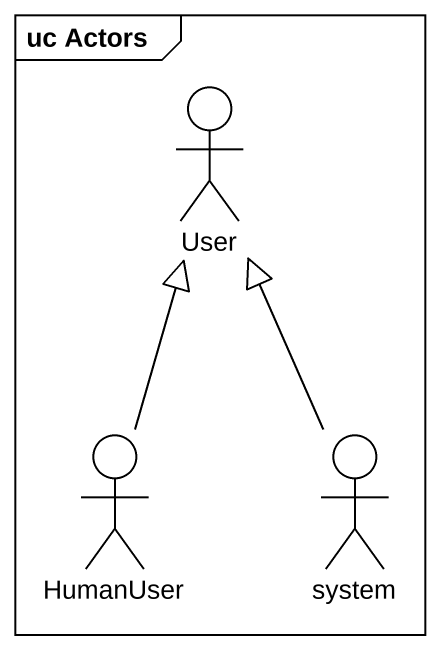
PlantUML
@startuml
mainframe uc Actors
actor User
actor HumanUser
actor system
HumanUser -up-|> User
system -up-|> User
@enduml
